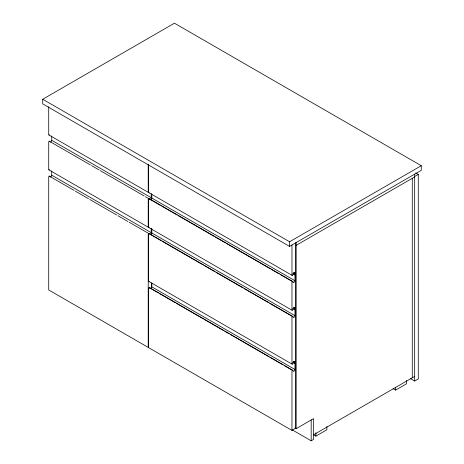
<?xml version="1.0" encoding="UTF-8"?>
<svg xmlns="http://www.w3.org/2000/svg" width="464" height="464" viewBox="0 0 464 464"><rect width="100%" height="100%" fill="white"/><g stroke="black" fill="none" stroke-linecap="round" stroke-linejoin="round"><path stroke-width="0.7" d="M42.717 99.255L174.447 23.2L421.283 165.712L421.283 170.334L289.553 246.39L42.717 103.878L42.717 99.255L289.553 241.767L421.283 165.712M414.677 176.459L418.284 174.383L418.284 378.966L414.677 381.043L410.286 378.508M296.165 245.346L414.677 176.923M293.086 273.389L294.959 274.473L295.562 274.131L295.562 242.921M293.086 273.853L294.959 274.937L295.562 274.589L295.562 309.036L294.959 309.384L293.086 308.299M293.086 308.757L294.959 309.842L295.562 309.5L295.562 362.894L294.959 363.242L293.086 362.158M293.086 362.622L294.959 363.706L295.562 363.358L295.562 428.318L291.96 430.395L148.619 347.64L148.619 288.463A0.708 0.406 -60 0 1 149.118 287.593A0.708 0.406 -60 0 1 149.617 287.883L158.381 292.946M294.959 427.97L296.165 428.666L313.577 418.609L313.577 439.414L311.176 440.8L292.361 429.937M313.577 434.791L414.677 376.42M313.374 434.669L315.88 436.119L326.894 429.763L326.894 426.462M393.049 388.67L395.56 390.12L406.568 383.763L406.568 380.457M415.773 172.933L418.284 174.383M293.712 272.594L294.959 273.319L294.959 274.473M293.683 273.505L295.562 274.589M48.865 134.943L148.364 192.392M148.764 192.618L292.105 275.378M51.724 135.952L51.724 140.285L151.223 197.728A1.415 0.818 -60 0 1 150.22 199.462L160.26 205.262M151.624 194.346L151.624 197.96L294.959 280.714A1.415 0.818 -60 0 1 293.961 282.448A1.415 0.818 -60 0 1 292.958 281.874L280.442 274.647M149.472 198.795L292.813 281.549M49.474 169.592A0.708 0.406 -60 0 1 48.72 169.528L48.72 142.019A0.708 0.406 -60 0 1 49.219 141.155A0.708 0.406 -60 0 1 49.723 141.439L90.399 164.923M91.646 165.648L99.157 169.981M100.41 170.706L144.211 195.994M145.464 196.719L149.217 198.888A1.415 0.818 -60 0 0 149.356 199.387M161.513 205.981L177.161 215.018M178.414 215.743L214.09 236.338M215.342 237.063L225.359 242.846M226.612 243.565L270.425 268.865M271.678 269.584L279.189 273.922M293.712 307.504L294.959 308.224L294.959 309.384M294.309 308.775L295.562 309.5M48.865 169.853L148.364 227.296M148.764 227.528L292.105 310.283M51.724 170.856L51.724 175.189L151.223 232.638A1.415 0.818 -60 0 1 150.22 234.366M151.624 229.257L151.624 232.864L294.959 315.624A1.415 0.818 -60 0 1 293.961 317.359A1.415 0.818 -60 0 1 292.958 316.779L269.799 303.41M149.472 233.699L292.813 316.454M149.251 234.071A1.415 0.818 -60 0 1 149.217 233.792A0.708 0.406 -60 0 0 148.718 233.502A0.708 0.406 -60 0 0 148.219 234.366L148.219 347.408L48.72 289.965L48.72 176.923A0.708 0.406 -60 0 1 49.219 176.059A0.708 0.406 -60 0 1 49.723 176.349L74.13 190.437M75.377 191.162L88.52 198.749M89.772 199.468L116.679 215.006M117.931 215.725L127.942 221.508M129.195 222.233L149.217 233.792M150.87 234.743L160.886 240.526M162.139 241.251L203.452 265.101M204.699 265.826L214.716 271.608M215.969 272.327L242.887 287.866M244.134 288.591L268.546 302.685M293.712 361.363L294.959 362.088L294.959 363.242M294.309 362.633L295.562 363.358M148.764 281.387L292.105 364.147M151.624 283.115L151.624 286.729L294.959 369.483A1.415 0.818 -60 0 1 293.961 371.217A1.415 0.818 -60 0 1 292.958 370.643L284.194 365.58M149.472 287.558L292.813 370.318M159.633 293.666L175.282 302.702M176.535 303.421L203.452 318.965M204.699 319.684L223.48 330.525M224.733 331.25L229.112 333.778M230.364 334.503L268.546 356.549M269.799 357.268L282.947 364.861M414.677 174.151L414.677 381.043M412.276 178.309L412.276 377.806M395.56 387.475L395.56 390.12M315.88 432.819L315.88 436.119M311.176 419.995L311.176 440.8M296.165 242.573L296.165 428.666M294.959 274.937L294.959 280.714M294.959 309.842L294.959 315.624M294.959 363.706L294.959 369.483M291.96 245.004L291.96 275.053A0.708 0.406 -60 0 0 292.459 275.343A0.708 0.406 -60 0 0 292.958 274.473A1.415 0.818 -60 0 1 293.961 272.739A1.415 0.818 -60 0 1 294.959 273.319M291.96 430.395L291.96 371.217A0.708 0.406 -60 0 1 292.459 370.353A0.708 0.406 -60 0 1 292.958 370.643M289.553 241.767L289.553 246.39M151.821 194.474L151.821 198.778M151.821 228.682L151.821 233.757M151.821 283.023L151.821 287.367M151.223 193.395L151.223 197.728M151.223 228.3L151.223 232.638M148.619 164.389L148.619 192.299A0.708 0.406 -60 0 0 149.118 192.583M148.219 164.163L148.219 192.067A0.708 0.406 -60 0 0 148.718 192.357M48.72 106.714L48.72 134.624A0.708 0.406 -60 0 0 49.352 134.815M294.959 308.224A1.415 0.818 -60 0 0 293.961 307.649A1.415 0.818 -60 0 0 292.958 309.384A0.708 0.406 -60 0 1 292.459 310.248A0.708 0.406 -60 0 1 291.96 309.958L291.96 282.448A0.708 0.406 -60 0 1 292.459 281.584A0.708 0.406 -60 0 1 292.958 281.874M149.118 227.493A0.708 0.406 -60 0 1 148.619 227.203L148.619 199.694A0.708 0.406 -60 0 1 149.118 198.83A0.708 0.406 -60 0 1 149.617 199.114A1.415 0.818 -60 0 0 149.652 199.398M151.624 197.96A1.415 0.818 -60 0 1 150.359 199.804M151.624 286.729A1.415 0.818 -60 0 1 150.62 288.463M149.756 288.388A1.415 0.818 -60 0 1 149.652 288.161M294.959 362.088A1.415 0.818 -60 0 0 293.961 361.508A1.415 0.818 -60 0 0 292.958 363.242A0.708 0.406 -60 0 1 292.459 364.112A0.708 0.406 -60 0 1 291.96 363.822L291.96 317.359A0.708 0.406 -60 0 1 292.459 316.489A0.708 0.406 -60 0 1 292.958 316.779M149.118 281.352A0.708 0.406 -60 0 1 148.619 281.062L148.619 234.598A0.708 0.406 -60 0 1 149.118 233.734A0.708 0.406 -60 0 1 149.617 234.024M151.624 232.864A1.415 0.818 -60 0 1 150.62 234.598M51.724 175.189A1.415 0.818 -60 0 1 50.466 177.033M49.758 176.627A1.415 0.818 -60 0 1 49.723 176.349M148.845 227.169A0.708 0.406 -60 0 1 148.219 226.971L148.219 199.462A0.708 0.406 -60 0 1 148.718 198.598A0.708 0.406 -60 0 1 149.217 198.888M51.724 140.285A1.415 0.818 -60 0 1 50.466 142.129M49.758 141.723A1.415 0.818 -60 0 1 49.723 141.439"/></g></svg>
